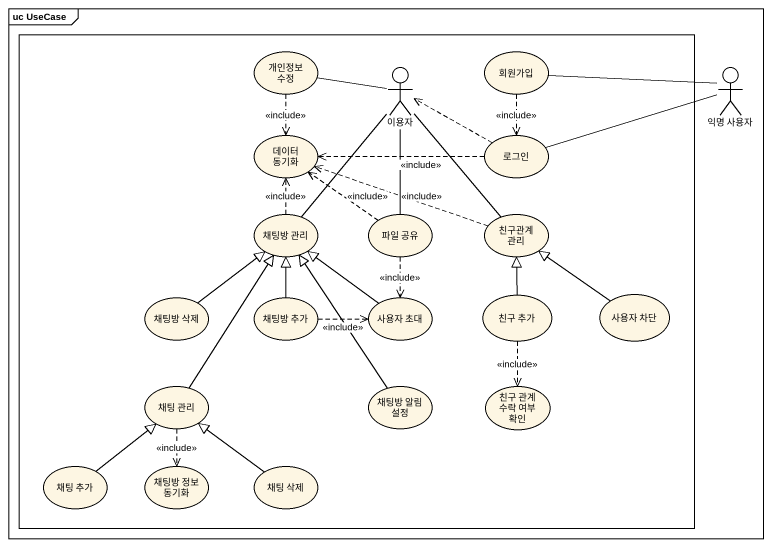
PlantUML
@startuml
mainframe uc UseCase
rectangle " " as rectangle1 {
  usecase "개인정보 수정" as 개인정보_수정
  actor 이용자
  usecase 회원가입
  usecase "데이터 동기화" as 데이터_동기화
  usecase 로그인
  usecase "채팅방 관리" as 채팅방_관리
  usecase "파일 공유" as 파일_공유
  usecase "친구관계 관리" as 친구관계_관리
  usecase "채팅방 삭제" as 채팅방_삭제
  usecase "채팅방 추가" as 채팅방_추가
  usecase "사용자 초대" as 사용자_초대
  usecase "친구 추가" as 친구_추가
  usecase "사용자 차단" as 사용자_차단
  usecase "채팅 관리" as 채팅_관리
  usecase "채팅방 알림 설정" as 채팅방_알림_설정
  usecase "친구 관계 수락 여부 확인" as 친구_관계_수락_여부_확인
  usecase "채팅 추가" as 채팅_추가
  usecase "채팅방 정보 동기화" as 채팅방_정보_동기화
  usecase "채팅 삭제" as 채팅_삭제
}
actor "익명 사용자" as 익명_사용자
개인정보_수정 ..> 데이터_동기화 : <<include>>
이용자 -left- 개인정보_수정
이용자 -- 채팅방_관리
이용자 -- 파일_공유
이용자 -- 친구관계_관리
회원가입 ..> 로그인 : <<include>>
익명_사용자 -left- 회원가입
익명_사용자 -left- 로그인
로그인 .left.> 이용자
로그인 .left.> 데이터_동기화 : <<include>>
채팅방_관리 .up.> 데이터_동기화 : <<include>>
파일_공유 .up.> 데이터_동기화 : <<include>>
파일_공유 ..> 사용자_초대 : <<include>>
친구관계_관리 .left.> 데이터_동기화 : <<include>>
채팅방_삭제 -up-|> 채팅방_관리
채팅방_추가 -up-|> 채팅방_관리
채팅방_추가 .right.> 사용자_초대 : <<include>>
사용자_초대 -up-|> 채팅방_관리
친구_추가 -up-|> 친구관계_관리
친구_추가 ..> 친구_관계_수락_여부_확인 : <<include>>
사용자_차단 -up-|> 친구관계_관리
채팅_관리 -up-|> 채팅방_관리
채팅_관리 ..> 채팅방_정보_동기화 : <<include>>
채팅방_알림_설정 -up-|> 채팅방_관리
채팅_추가 -up-|> 채팅_관리
채팅_삭제 -up-|> 채팅_관리
@enduml
